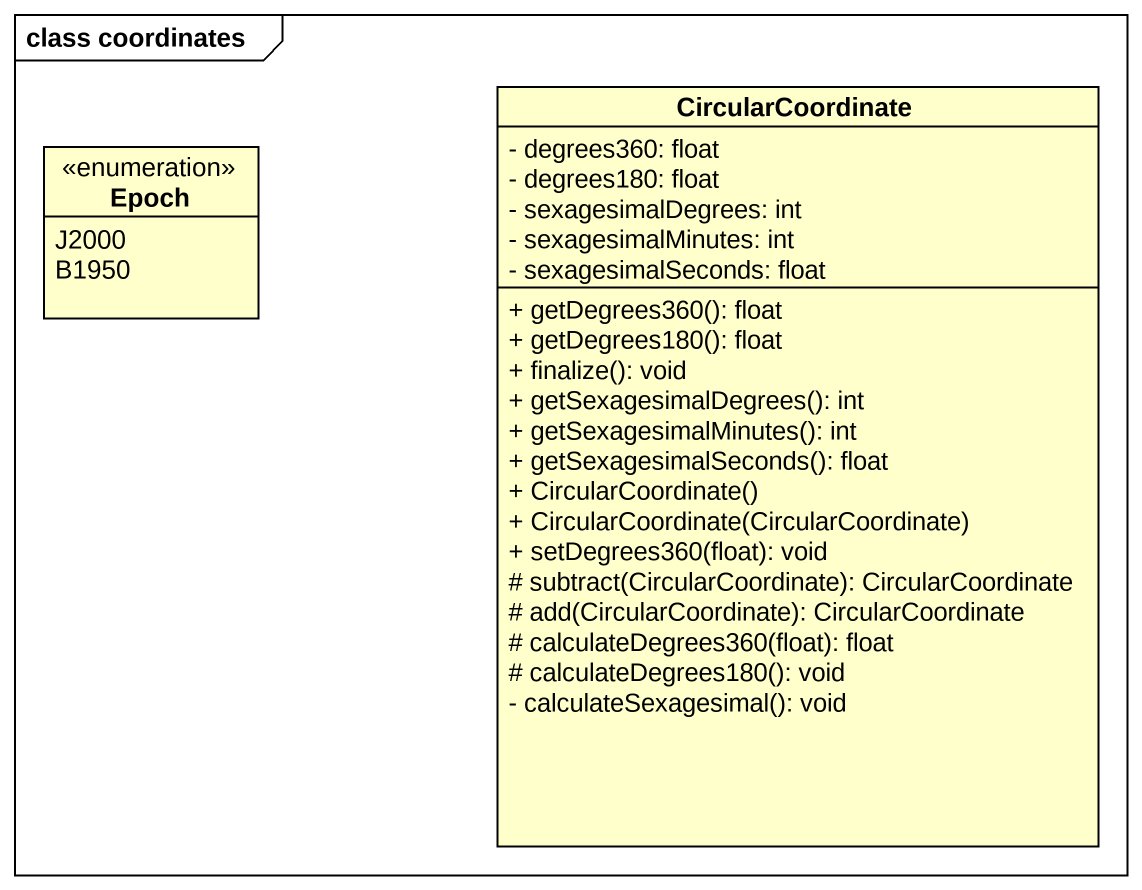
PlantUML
@startuml
mainframe class coordinates
hide circle
hide empty members
skinparam classAttributeIconSize 0
class CircularCoordinate {
  - degrees360: float
  - degrees180: float
  - sexagesimalDegrees: int
  - sexagesimalMinutes: int
  - sexagesimalSeconds: float
  + getDegrees360(): float
  + getDegrees180(): float
  + finalize(): void
  + getSexagesimalDegrees(): int
  + getSexagesimalMinutes(): int
  + getSexagesimalSeconds(): float
  + CircularCoordinate()
  + CircularCoordinate(CircularCoordinate)
  + setDegrees360(float): void
  # subtract(CircularCoordinate): CircularCoordinate
  # add(CircularCoordinate): CircularCoordinate
  # calculateDegrees360(float): float
  # calculateDegrees180(): void
  - calculateSexagesimal(): void
}
enum Epoch {
  J2000
  B1950
}
@enduml
